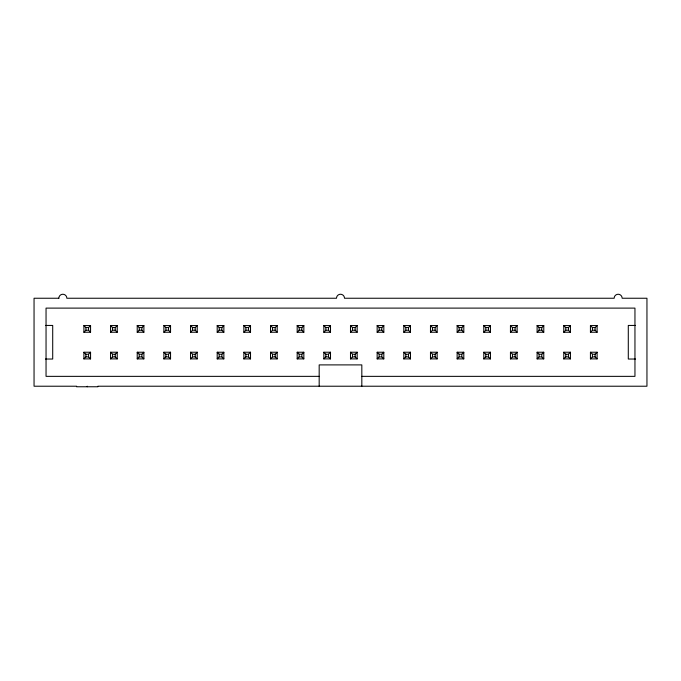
<?xml version="1.0" encoding="UTF-8"?>
<svg xmlns="http://www.w3.org/2000/svg" width="681" height="681" viewBox="0 0 681 681"><rect width="100%" height="100%" fill="white"/><g stroke="black" fill="none" stroke-linecap="round" stroke-linejoin="round"><path stroke-width="1.02" d="M83.899 332.234L85.9 330.234L85.9 327.57L83.899 325.569L90.564 325.569L90.564 332.234L83.899 332.234L83.899 325.569M90.564 332.234L88.573 330.234L88.573 327.57L90.564 325.569M83.899 358.896L85.9 356.895L85.9 354.231L83.899 352.23L90.564 352.23L90.564 358.896L83.899 358.896L83.899 352.23M90.564 358.896L88.573 356.895L88.573 354.231L90.564 352.23M110.56 332.234L112.561 330.234L112.561 327.57L110.56 325.569L117.226 325.569L117.226 332.234L110.56 332.234L110.56 325.569M117.226 332.234L115.225 330.234L115.225 327.57L117.226 325.569M110.56 358.896L112.561 356.895L112.561 354.231L110.56 352.23L117.226 352.23L117.226 358.896L110.56 358.896L110.56 352.23M117.226 358.896L115.225 356.895L115.225 354.231L117.226 352.23M137.221 332.234L139.222 330.234L141.886 330.234L143.887 332.234L137.221 332.234L137.221 325.569L143.887 325.569L143.887 332.234M137.221 325.569L139.222 327.57L141.886 327.57L143.887 325.569M137.221 358.896L139.222 356.895L141.886 356.895L143.887 358.896L143.887 352.23L137.221 352.23L137.221 358.896L143.887 358.896M137.221 352.23L139.222 354.231L141.886 354.231L143.887 352.23M163.883 332.234L165.883 330.234L165.883 327.57L163.883 325.569L163.883 332.234L170.548 332.234L170.548 325.569L163.883 325.569M165.883 327.57L168.547 327.57L170.548 325.569M163.883 358.896L165.883 356.895L168.547 356.895L170.548 358.896L170.548 352.23L163.883 352.23L163.883 358.896L170.548 358.896M163.883 352.23L165.883 354.231L168.547 354.231L170.548 352.23M190.544 332.234L192.544 330.234L192.544 327.57L190.544 325.569L190.544 332.234L197.209 332.234L197.209 325.569L190.544 325.569M192.544 327.57L195.209 327.57L197.209 325.569M190.544 358.896L192.544 356.895L195.209 356.895L197.209 358.896L197.209 352.23L190.544 352.23L190.544 358.896L197.209 358.896M190.544 352.23L192.544 354.231L195.209 354.231L197.209 352.23M217.196 332.234L219.197 330.234L219.197 327.57L217.196 325.569L223.862 325.569L223.862 332.234L217.196 332.234L217.196 325.569M223.862 332.234L221.87 330.234L221.87 327.57L223.862 325.569M217.196 358.896L219.197 356.895L221.87 356.895L223.862 358.896L223.862 352.23L217.196 352.23L217.196 358.896L223.862 358.896M217.196 352.23L219.197 354.231L221.87 354.231L223.862 352.23M243.858 332.234L245.858 330.234L248.522 330.234L250.523 332.234L250.523 325.569L243.858 325.569L243.858 332.234L250.523 332.234M243.858 325.569L245.858 327.57L248.522 327.57L250.523 325.569M243.858 358.896L245.858 356.895L248.522 356.895L250.523 358.896L250.523 352.23L243.858 352.23L243.858 358.896L250.523 358.896M243.858 352.23L245.858 354.231L248.522 354.231L250.523 352.23M270.519 332.234L272.519 330.234L275.184 330.234L277.184 332.234L270.519 332.234L270.519 325.569L277.184 325.569L277.184 332.234M275.184 330.234L275.184 327.57L277.184 325.569M270.519 358.896L272.519 356.895L275.184 356.895L277.184 358.896L277.184 352.23L270.519 352.23L270.519 358.896L277.184 358.896M270.519 352.23L272.519 354.231L275.184 354.231L277.184 352.23M297.18 332.234L299.18 330.234L301.845 330.234L303.845 332.234L303.845 325.569L297.18 325.569L297.18 332.234L303.845 332.234M297.18 325.569L299.18 327.57L301.845 327.57L303.845 325.569M297.18 358.896L299.18 356.895L301.845 356.895L303.845 358.896L303.845 352.23L297.18 352.23L297.18 358.896L303.845 358.896M297.18 352.23L299.18 354.231L301.845 354.231L303.845 352.23M323.841 332.234L325.841 330.234L328.506 330.234L330.506 332.234L330.506 325.569L323.841 325.569L323.841 332.234L330.506 332.234M323.841 325.569L325.841 327.57L328.506 327.57L330.506 325.569M323.841 358.896L325.841 356.895L328.506 356.895L330.506 358.896L330.506 352.23L323.841 352.23L323.841 358.896L330.506 358.896M323.841 352.23L325.841 354.231L328.506 354.231L330.506 352.23M350.494 332.234L352.494 330.234L355.159 330.234L357.159 332.234L350.494 332.234L350.494 325.569L357.159 325.569L357.159 332.234M355.159 330.234L355.159 327.57L357.159 325.569M350.494 358.896L352.494 356.895L355.159 356.895L357.159 358.896L357.159 352.23L350.494 352.23L350.494 358.896L357.159 358.896M350.494 352.23L352.494 354.231L355.159 354.231L357.159 352.23M377.155 332.234L379.155 330.234L379.155 327.57L377.155 325.569L383.82 325.569L383.82 332.234L377.155 332.234L377.155 325.569M383.82 332.234L381.82 330.234L381.82 327.57L383.82 325.569M377.155 358.896L379.155 356.895L379.155 354.231L377.155 352.23L383.82 352.23L383.82 358.896L377.155 358.896L377.155 352.23M383.82 358.896L381.82 356.895L381.82 354.231L383.82 352.23M403.816 332.234L405.816 330.234L405.816 327.57L403.816 325.569L410.481 325.569L410.481 332.234L403.816 332.234L403.816 325.569M410.481 332.234L408.481 330.234L408.481 327.57L410.481 325.569M403.816 358.896L405.816 356.895L405.816 354.231L403.816 352.23L410.481 352.23L410.481 358.896L403.816 358.896L403.816 352.23M410.481 358.896L408.481 356.895L408.481 354.231L410.481 352.23M430.477 332.234L432.478 330.234L435.142 330.234L437.142 332.234L437.142 325.569L430.477 325.569L430.477 332.234L437.142 332.234M430.477 325.569L432.478 327.57L435.142 327.57L437.142 325.569M430.477 358.896L432.478 356.895L435.142 356.895L437.142 358.896L437.142 352.23L430.477 352.23L430.477 358.896L437.142 358.896M430.477 352.23L432.478 354.231L435.142 354.231L437.142 352.23M457.138 332.234L459.13 330.234L461.803 330.234L463.804 332.234L463.804 325.569L457.138 325.569L457.138 332.234L463.804 332.234M457.138 325.569L459.13 327.57L461.803 327.57L463.804 325.569M457.138 358.896L459.13 356.895L461.803 356.895L463.804 358.896L463.804 352.23L457.138 352.23L457.138 358.896L463.804 358.896M457.138 352.23L459.13 354.231L461.803 354.231L463.804 352.23M483.791 332.234L485.791 330.234L485.791 327.57L483.791 325.569L490.456 325.569L490.456 332.234L483.791 332.234L483.791 325.569M490.456 332.234L488.456 330.234L488.456 327.57L490.456 325.569M483.791 358.896L485.791 356.895L485.791 354.231L483.791 352.23L490.456 352.23L490.456 358.896L483.791 358.896L483.791 352.23M490.456 358.896L488.456 356.895L488.456 354.231L490.456 352.23M510.452 332.234L512.452 330.234L512.452 327.57L510.452 325.569L517.117 325.569L517.117 332.234L510.452 332.234L510.452 325.569M517.117 332.234L515.117 330.234L515.117 327.57L517.117 325.569M510.452 358.896L512.452 356.895L512.452 354.231L510.452 352.23L517.117 352.23L517.117 358.896L510.452 358.896L510.452 352.23M517.117 358.896L515.117 356.895L515.117 354.231L517.117 352.23M537.113 332.234L539.114 330.234L541.778 330.234L543.778 332.234L543.778 325.569L537.113 325.569L537.113 332.234L543.778 332.234M537.113 325.569L539.114 327.57L541.778 327.57L543.778 325.569M537.113 358.896L539.114 356.895L541.778 356.895L543.778 358.896L543.778 352.23L537.113 352.23L537.113 358.896L543.778 358.896M537.113 352.23L539.114 354.231L541.778 354.231L543.778 352.23M563.774 332.234L565.775 330.234L568.439 330.234L570.44 332.234L570.44 325.569L563.774 325.569L563.774 332.234L570.44 332.234M563.774 325.569L565.775 327.57L568.439 327.57L570.44 325.569M563.774 358.896L565.775 356.895L568.439 356.895L570.44 358.896L570.44 352.23L563.774 352.23L563.774 358.896L570.44 358.896M563.774 352.23L565.775 354.231L568.439 354.231L570.44 352.23M590.436 332.234L592.427 330.234L592.427 327.57L590.436 325.569L597.101 325.569L597.101 332.234L590.436 332.234L590.436 325.569M597.101 332.234L595.1 330.234L595.1 327.57L597.101 325.569M590.436 358.896L592.427 356.895L592.427 354.231L590.436 352.23L597.101 352.23L597.101 358.896L590.436 358.896L590.436 352.23M597.101 358.896L595.1 356.895L595.1 354.231L597.101 352.23M45.457 325.441L52.709 325.441L52.709 359.032L45.457 359.032M635.543 325.441L628.291 325.441L628.291 359.032L635.543 359.032M85.9 327.57L88.573 327.57M112.561 327.57L115.225 327.57M219.197 327.57L221.87 327.57M270.519 325.569L272.519 327.57L275.184 327.57M350.494 325.569L352.494 327.57L355.159 327.57M379.155 327.57L381.82 327.57M405.816 327.57L408.481 327.57M485.791 327.57L488.456 327.57M512.452 327.57L515.117 327.57M592.427 327.57L595.1 327.57M85.9 330.234L88.573 330.234M112.561 330.234L115.225 330.234M165.883 330.234L168.547 330.234L170.548 332.234M192.544 330.234L195.209 330.234L197.209 332.234M219.197 330.234L221.87 330.234M379.155 330.234L381.82 330.234M405.816 330.234L408.481 330.234M485.791 330.234L488.456 330.234M512.452 330.234L515.117 330.234M592.427 330.234L595.1 330.234M85.9 354.231L88.573 354.231M112.561 354.231L115.225 354.231M379.155 354.231L381.82 354.231M405.816 354.231L408.481 354.231M485.791 354.231L488.456 354.231M512.452 354.231L515.117 354.231M592.427 354.231L595.1 354.231M85.9 356.895L88.573 356.895M112.561 356.895L115.225 356.895M379.155 356.895L381.82 356.895M405.816 356.895L408.481 356.895M485.791 356.895L488.456 356.895M512.452 356.895L515.117 356.895M592.427 356.895L595.1 356.895M319.176 376.355L46.044 376.355L46.044 308.11L634.956 308.11L634.956 376.355L361.824 376.355M568.439 327.57L568.439 330.234M568.439 354.231L568.439 356.895M565.775 327.57L565.775 330.234M565.775 354.231L565.775 356.895M541.778 327.57L541.778 330.234M541.778 354.231L541.778 356.895M539.114 327.57L539.114 330.234M539.114 354.231L539.114 356.895M461.803 327.57L461.803 330.234M461.803 354.231L461.803 356.895M459.13 327.57L459.13 330.234M459.13 354.231L459.13 356.895M435.142 327.57L435.142 330.234M435.142 354.231L435.142 356.895M432.478 327.57L432.478 330.234M432.478 354.231L432.478 356.895M361.824 386.221L361.824 364.897L319.176 364.897L319.176 386.221M355.159 354.231L355.159 356.895M352.494 327.57L352.494 330.234M352.494 354.231L352.494 356.895M328.506 327.57L328.506 330.234M328.506 354.231L328.506 356.895M325.841 327.57L325.841 330.234M325.841 354.231L325.841 356.895M301.845 327.57L301.845 330.234M301.845 354.231L301.845 356.895M299.18 327.57L299.18 330.234M299.18 354.231L299.18 356.895M275.184 354.231L275.184 356.895M272.519 327.57L272.519 330.234M272.519 354.231L272.519 356.895M248.522 327.57L248.522 330.234M248.522 354.231L248.522 356.895M245.858 327.57L245.858 330.234M245.858 354.231L245.858 356.895M221.87 354.231L221.87 356.895M219.197 354.231L219.197 356.895M195.209 327.57L195.209 330.234M195.209 354.231L195.209 356.895M192.544 354.231L192.544 356.895M168.547 327.57L168.547 330.234M168.547 354.231L168.547 356.895M165.883 354.231L165.883 356.895M141.886 327.57L141.886 330.234M141.886 354.231L141.886 356.895M139.222 327.57L139.222 330.234M139.222 354.231L139.222 356.895M87.236 386.221L87.236 386.757M58.847 298.244L34.05 298.244L34.05 386.221L76.612 386.221L76.57 386.757L97.902 386.757L97.902 386.221L646.95 386.221L646.95 298.244L622.153 298.244A4.001 4.001 0 0 0 618.161 294.243A4.001 4.001 0 0 0 614.16 298.244L344.501 298.244A4.001 4.001 0 0 0 340.5 294.243A4.001 4.001 0 0 0 336.499 298.244L66.84 298.244A4.001 4.001 0 0 0 62.839 294.243A4.001 4.001 0 0 0 58.847 298.244"/></g></svg>
